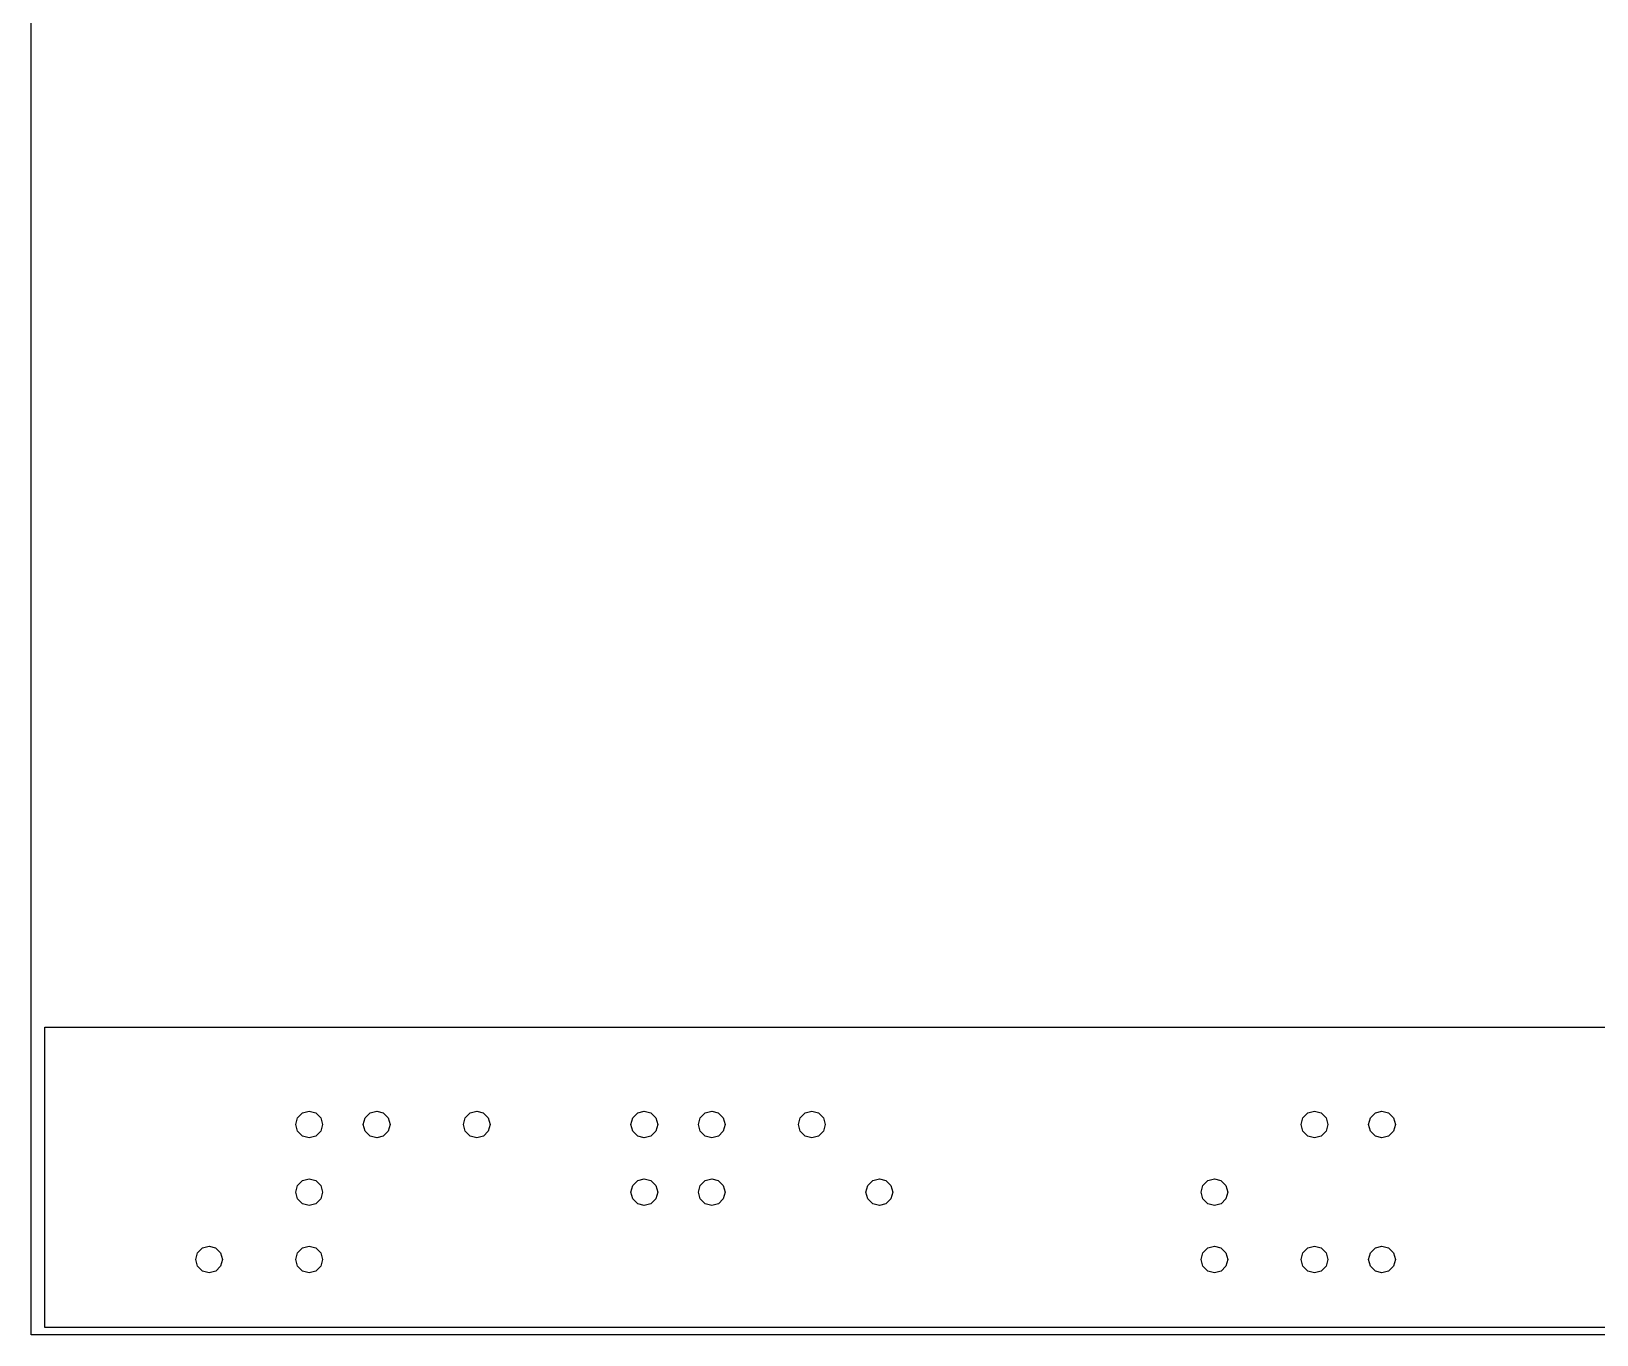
# Model space of a CAD drawing. Extents: x 16 to 241, y 14 to 239.
# Drawn here: x 15.6 to 89.3, y 14.1 to 75.4 of the extents above; entities that cross this region are included whole.
import ezdxf

# ---------------------------------------------------------------- set-up
doc = ezdxf.new("R2010")
doc.units = 0

msp = doc.modelspace()

# ---------------------------------------------------------------- linework, layer by layer
at = {"layer": 'Layer 1'}
for p, q in [((15.622904, 14.051199), (15.622904, 239.051199)), ((16.258093, 28.52228), (238.750573, 28.52228)), ((16.258093, 14.392459), (16.258093, 28.52228)), ((28.149827, 24.25185), (28.385215, 24.48176)), ((28.149827, 24.25185), (28.385215, 24.48176)), ((28.385215, 24.48176), (28.697241, 24.56386)), ((28.385215, 24.48176), (28.697241, 24.56386)), ((28.697241, 24.56386), (29.003793, 24.48176)), ((28.697241, 24.56386), (28.697241, 24.56386)), ((28.697241, 24.56386), (29.003793, 24.48176)), ((28.697241, 24.56386), (28.697241, 24.56386)), ((29.003793, 24.48176), (29.23918, 24.25185)), ((29.003793, 24.48176), (29.23918, 24.25185)), ((31.324827, 24.25185), (31.560215, 24.48176)), ((31.324827, 24.25185), (31.560215, 24.48176)), ((31.560215, 24.48176), (31.872241, 24.56386)), ((31.560215, 24.48176), (31.872241, 24.56386)), ((31.872241, 24.56386), (32.178792, 24.48176)), ((31.872241, 24.56386), (31.872241, 24.56386)), ((31.872241, 24.56386), (32.178792, 24.48176)), ((31.872241, 24.56386), (31.872241, 24.56386)), ((32.178792, 24.48176), (32.41418, 24.25185)), ((32.178792, 24.48176), (32.41418, 24.25185)), ((36.032582, 24.25185), (36.26797, 24.48176)), ((36.032582, 24.25185), (36.26797, 24.48176)), ((36.26797, 24.48176), (36.579996, 24.56386)), ((36.26797, 24.48176), (36.579996, 24.56386)), ((36.579996, 24.56386), (36.886548, 24.48176)), ((36.579996, 24.56386), (36.579996, 24.56386)), ((36.579996, 24.56386), (36.886548, 24.48176)), ((36.579996, 24.56386), (36.579996, 24.56386)), ((36.886548, 24.48176), (37.121936, 24.25185)), ((36.886548, 24.48176), (37.121936, 24.25185)), ((43.915338, 24.25185), (44.150726, 24.48176)), ((43.915338, 24.25185), (44.150726, 24.48176)), ((44.150726, 24.48176), (44.462751, 24.56386)), ((44.150726, 24.48176), (44.462751, 24.56386)), ((44.462751, 24.56386), (44.769303, 24.48176)), ((44.462751, 24.56386), (44.462751, 24.56386)), ((44.462751, 24.56386), (44.769303, 24.48176)), ((44.462751, 24.56386), (44.462751, 24.56386)), ((44.769303, 24.48176), (45.004691, 24.25185)), ((44.769303, 24.48176), (45.004691, 24.25185)), ((47.090338, 24.25185), (47.325725, 24.48176)), ((47.090338, 24.25185), (47.325725, 24.48176)), ((47.325725, 24.48176), (47.637751, 24.56386)), ((47.325725, 24.48176), (47.637751, 24.56386)), ((47.637751, 24.56386), (47.944303, 24.48176)), ((47.637751, 24.56386), (47.637751, 24.56386)), ((47.637751, 24.56386), (47.944303, 24.48176)), ((47.637751, 24.56386), (47.637751, 24.56386)), ((47.944303, 24.48176), (48.179691, 24.25185)), ((47.944303, 24.48176), (48.179691, 24.25185)), ((51.798093, 24.25185), (52.033481, 24.48176)), ((51.798093, 24.25185), (52.033481, 24.48176)), ((52.033481, 24.48176), (52.345507, 24.56386)), ((52.033481, 24.48176), (52.345507, 24.56386)), ((52.345507, 24.56386), (52.652058, 24.48176)), ((52.345507, 24.56386), (52.345507, 24.56386)), ((52.345507, 24.56386), (52.652058, 24.48176)), ((52.345507, 24.56386), (52.345507, 24.56386)), ((52.652058, 24.48176), (52.887446, 24.25185)), ((52.652058, 24.48176), (52.887446, 24.25185)), ((75.446359, 24.25185), (75.681747, 24.48176)), ((75.446359, 24.25185), (75.681747, 24.48176)), ((75.681747, 24.48176), (75.993772, 24.56386)), ((75.681747, 24.48176), (75.993772, 24.56386)), ((75.993772, 24.56386), (76.300324, 24.48176)), ((75.993772, 24.56386), (75.993772, 24.56386)), ((75.993772, 24.56386), (76.300324, 24.48176)), ((75.993772, 24.56386), (75.993772, 24.56386)), ((76.300324, 24.48176), (76.535712, 24.25185)), ((76.300324, 24.48176), (76.535712, 24.25185)), ((78.621359, 24.25185), (78.856747, 24.48176)), ((78.621359, 24.25185), (78.856747, 24.48176)), ((78.856747, 24.48176), (79.168772, 24.56386)), ((78.856747, 24.48176), (79.168772, 24.56386)), ((79.168772, 24.56386), (79.475324, 24.48176)), ((79.168772, 24.56386), (79.168772, 24.56386)), ((79.168772, 24.56386), (79.475324, 24.48176)), ((79.168772, 24.56386), (79.168772, 24.56386)), ((79.475324, 24.48176), (79.710712, 24.25185)), ((79.475324, 24.48176), (79.710712, 24.25185)), ((28.067717, 23.93435), (28.149827, 24.25185)), ((28.067717, 23.93435), (28.149827, 24.25185)), ((28.149827, 23.62232), (28.067717, 23.93435)), ((28.149827, 23.62232), (28.067717, 23.93435)), ((28.385215, 23.38693), (28.149827, 23.62232)), ((28.385215, 23.38693), (28.149827, 23.62232)), ((29.23918, 23.62232), (29.009267, 23.38693)), ((29.23918, 23.62232), (29.009267, 23.38693)), ((29.23918, 24.25185), (29.32677, 23.93435)), ((29.23918, 24.25185), (29.32677, 23.93435)), ((29.32677, 23.93435), (29.23918, 23.62232)), ((29.32677, 23.93435), (29.23918, 23.62232)), ((31.242717, 23.93435), (31.324827, 24.25185)), ((31.242717, 23.93435), (31.324827, 24.25185)), ((31.324827, 23.62232), (31.242717, 23.93435)), ((31.324827, 23.62232), (31.242717, 23.93435)), ((31.560215, 23.38693), (31.324827, 23.62232)), ((31.560215, 23.38693), (31.324827, 23.62232)), ((32.41418, 23.62232), (32.184267, 23.38693)), ((32.41418, 23.62232), (32.184267, 23.38693)), ((32.41418, 24.25185), (32.50177, 23.93435)), ((32.41418, 24.25185), (32.50177, 23.93435)), ((32.50177, 23.93435), (32.41418, 23.62232)), ((32.50177, 23.93435), (32.41418, 23.62232)), ((35.950472, 23.93435), (36.032582, 24.25185)), ((35.950472, 23.93435), (36.032582, 24.25185)), ((36.032582, 23.62232), (35.950472, 23.93435)), ((36.032582, 23.62232), (35.950472, 23.93435)), ((36.26797, 23.38693), (36.032582, 23.62232)), ((36.26797, 23.38693), (36.032582, 23.62232)), ((37.121936, 23.62232), (36.892022, 23.38693)), ((37.121936, 23.62232), (36.892022, 23.38693)), ((37.121936, 24.25185), (37.209526, 23.93435)), ((37.121936, 24.25185), (37.209526, 23.93435)), ((37.209526, 23.93435), (37.121936, 23.62232)), ((37.209526, 23.93435), (37.121936, 23.62232)), ((43.833228, 23.93435), (43.915338, 24.25185)), ((43.833228, 23.93435), (43.915338, 24.25185)), ((43.915338, 23.62232), (43.833228, 23.93435)), ((43.915338, 23.62232), (43.833228, 23.93435)), ((44.150726, 23.38693), (43.915338, 23.62232)), ((44.150726, 23.38693), (43.915338, 23.62232)), ((45.004691, 23.62232), (44.774777, 23.38693)), ((45.004691, 23.62232), (44.774777, 23.38693)), ((45.004691, 24.25185), (45.092281, 23.93435)), ((45.004691, 24.25185), (45.092281, 23.93435)), ((45.092281, 23.93435), (45.004691, 23.62232)), ((45.092281, 23.93435), (45.004691, 23.62232)), ((47.008228, 23.93435), (47.090338, 24.25185)), ((47.008228, 23.93435), (47.090338, 24.25185)), ((47.090338, 23.62232), (47.008228, 23.93435)), ((47.090338, 23.62232), (47.008228, 23.93435)), ((47.325725, 23.38693), (47.090338, 23.62232)), ((47.325725, 23.38693), (47.090338, 23.62232)), ((48.179691, 23.62232), (47.949777, 23.38693)), ((48.179691, 23.62232), (47.949777, 23.38693)), ((48.179691, 24.25185), (48.267281, 23.93435)), ((48.179691, 24.25185), (48.267281, 23.93435)), ((48.267281, 23.93435), (48.179691, 23.62232)), ((48.267281, 23.93435), (48.179691, 23.62232)), ((51.715983, 23.93435), (51.798093, 24.25185)), ((51.715983, 23.93435), (51.798093, 24.25185)), ((51.798093, 23.62232), (51.715983, 23.93435)), ((51.798093, 23.62232), (51.715983, 23.93435)), ((52.033481, 23.38693), (51.798093, 23.62232)), ((52.033481, 23.38693), (51.798093, 23.62232)), ((52.887446, 23.62232), (52.657533, 23.38693)), ((52.887446, 23.62232), (52.657533, 23.38693)), ((52.887446, 24.25185), (52.975036, 23.93435)), ((52.887446, 24.25185), (52.975036, 23.93435)), ((52.975036, 23.93435), (52.887446, 23.62232)), ((52.975036, 23.93435), (52.887446, 23.62232)), ((75.364249, 23.93435), (75.446359, 24.25185)), ((75.364249, 23.93435), (75.446359, 24.25185)), ((75.446359, 23.62232), (75.364249, 23.93435)), ((75.446359, 23.62232), (75.364249, 23.93435)), ((75.681747, 23.38693), (75.446359, 23.62232)), ((75.681747, 23.38693), (75.446359, 23.62232)), ((76.535712, 23.62232), (76.305798, 23.38693)), ((76.535712, 23.62232), (76.305798, 23.38693)), ((76.535712, 24.25185), (76.623302, 23.93435)), ((76.535712, 24.25185), (76.623302, 23.93435)), ((76.623302, 23.93435), (76.535712, 23.62232)), ((76.623302, 23.93435), (76.535712, 23.62232)), ((78.539249, 23.93435), (78.621359, 24.25185)), ((78.539249, 23.93435), (78.621359, 24.25185)), ((78.621359, 23.62232), (78.539249, 23.93435)), ((78.621359, 23.62232), (78.539249, 23.93435)), ((78.856747, 23.38693), (78.621359, 23.62232)), ((78.856747, 23.38693), (78.621359, 23.62232)), ((79.710712, 23.62232), (79.480798, 23.38693)), ((79.710712, 23.62232), (79.480798, 23.38693)), ((79.710712, 24.25185), (79.798302, 23.93435)), ((79.710712, 24.25185), (79.798302, 23.93435)), ((79.798302, 23.93435), (79.710712, 23.62232)), ((79.798302, 23.93435), (79.710712, 23.62232)), ((28.697241, 23.30483), (28.385215, 23.38693)), ((28.697241, 23.30483), (28.385215, 23.38693)), ((29.009267, 23.38693), (28.697241, 23.30483)), ((29.009267, 23.38693), (28.697241, 23.30483)), ((31.872241, 23.30483), (31.560215, 23.38693)), ((31.872241, 23.30483), (31.560215, 23.38693)), ((32.184267, 23.38693), (31.872241, 23.30483)), ((32.184267, 23.38693), (31.872241, 23.30483)), ((36.579996, 23.30483), (36.26797, 23.38693)), ((36.579996, 23.30483), (36.26797, 23.38693)), ((36.892022, 23.38693), (36.579996, 23.30483)), ((36.892022, 23.38693), (36.579996, 23.30483)), ((44.462751, 23.30483), (44.150726, 23.38693)), ((44.462751, 23.30483), (44.150726, 23.38693)), ((44.774777, 23.38693), (44.462751, 23.30483)), ((44.774777, 23.38693), (44.462751, 23.30483)), ((47.637751, 23.30483), (47.325725, 23.38693)), ((47.637751, 23.30483), (47.325725, 23.38693)), ((47.949777, 23.38693), (47.637751, 23.30483)), ((47.949777, 23.38693), (47.637751, 23.30483)), ((52.345507, 23.30483), (52.033481, 23.38693)), ((52.345507, 23.30483), (52.033481, 23.38693)), ((52.657533, 23.38693), (52.345507, 23.30483)), ((52.657533, 23.38693), (52.345507, 23.30483)), ((75.993772, 23.30483), (75.681747, 23.38693)), ((75.993772, 23.30483), (75.681747, 23.38693)), ((76.305798, 23.38693), (75.993772, 23.30483)), ((76.305798, 23.38693), (75.993772, 23.30483)), ((79.168772, 23.30483), (78.856747, 23.38693)), ((79.168772, 23.30483), (78.856747, 23.38693)), ((79.480798, 23.38693), (79.168772, 23.30483)), ((79.480798, 23.38693), (79.168772, 23.30483)), ((28.385215, 21.30676), (28.697241, 21.38886)), ((28.385215, 21.30676), (28.697241, 21.38886)), ((28.697241, 21.38886), (29.003793, 21.30676)), ((28.697241, 21.38886), (28.697241, 21.38886)), ((28.697241, 21.38886), (29.003793, 21.30676)), ((28.697241, 21.38886), (28.697241, 21.38886)), ((44.150726, 21.30676), (44.462751, 21.38886)), ((44.150726, 21.30676), (44.462751, 21.38886)), ((44.462751, 21.38886), (44.769303, 21.30676)), ((44.462751, 21.38886), (44.462751, 21.38886)), ((44.462751, 21.38886), (44.769303, 21.30676)), ((44.462751, 21.38886), (44.462751, 21.38886)), ((47.325725, 21.30676), (47.637751, 21.38886)), ((47.325725, 21.30676), (47.637751, 21.38886)), ((47.637751, 21.38886), (47.944303, 21.30676)), ((47.637751, 21.38886), (47.637751, 21.38886)), ((47.637751, 21.38886), (47.944303, 21.30676)), ((47.637751, 21.38886), (47.637751, 21.38886)), ((55.208481, 21.30676), (55.520507, 21.38886)), ((55.208481, 21.30676), (55.520507, 21.38886)), ((55.520507, 21.38886), (55.827058, 21.30676)), ((55.520507, 21.38886), (55.520507, 21.38886)), ((55.520507, 21.38886), (55.827058, 21.30676)), ((55.520507, 21.38886), (55.520507, 21.38886)), ((70.973991, 21.30676), (71.286017, 21.38886)), ((70.973991, 21.30676), (71.286017, 21.38886)), ((71.286017, 21.38886), (71.592569, 21.30676)), ((71.286017, 21.38886), (71.286017, 21.38886)), ((71.286017, 21.38886), (71.592569, 21.30676)), ((71.286017, 21.38886), (71.286017, 21.38886)), ((28.067717, 20.75935), (28.149827, 21.07685)), ((28.067717, 20.75935), (28.149827, 21.07685)), ((28.149827, 20.44732), (28.067717, 20.75935)), ((28.149827, 20.44732), (28.067717, 20.75935)), ((28.149827, 21.07685), (28.385215, 21.30676)), ((28.149827, 21.07685), (28.385215, 21.30676)), ((29.003793, 21.30676), (29.23918, 21.07685)), ((29.003793, 21.30676), (29.23918, 21.07685)), ((29.23918, 21.07685), (29.32677, 20.75935)), ((29.23918, 21.07685), (29.32677, 20.75935)), ((29.32677, 20.75935), (29.23918, 20.44732)), ((29.32677, 20.75935), (29.23918, 20.44732)), ((43.833228, 20.75935), (43.915338, 21.07685)), ((43.833228, 20.75935), (43.915338, 21.07685)), ((43.915338, 20.44732), (43.833228, 20.75935)), ((43.915338, 20.44732), (43.833228, 20.75935)), ((43.915338, 21.07685), (44.150726, 21.30676)), ((43.915338, 21.07685), (44.150726, 21.30676)), ((44.769303, 21.30676), (45.004691, 21.07685)), ((44.769303, 21.30676), (45.004691, 21.07685)), ((45.004691, 21.07685), (45.092281, 20.75935)), ((45.004691, 21.07685), (45.092281, 20.75935)), ((45.092281, 20.75935), (45.004691, 20.44732)), ((45.092281, 20.75935), (45.004691, 20.44732)), ((47.008228, 20.75935), (47.090338, 21.07685)), ((47.008228, 20.75935), (47.090338, 21.07685)), ((47.090338, 20.44732), (47.008228, 20.75935)), ((47.090338, 20.44732), (47.008228, 20.75935)), ((47.090338, 21.07685), (47.325725, 21.30676)), ((47.090338, 21.07685), (47.325725, 21.30676)), ((47.944303, 21.30676), (48.179691, 21.07685)), ((47.944303, 21.30676), (48.179691, 21.07685)), ((48.179691, 21.07685), (48.267281, 20.75935)), ((48.179691, 21.07685), (48.267281, 20.75935)), ((48.267281, 20.75935), (48.179691, 20.44732)), ((48.267281, 20.75935), (48.179691, 20.44732)), ((54.890983, 20.75935), (54.973093, 21.07685)), ((54.890983, 20.75935), (54.973093, 21.07685)), ((54.973093, 20.44732), (54.890983, 20.75935)), ((54.973093, 20.44732), (54.890983, 20.75935)), ((54.973093, 21.07685), (55.208481, 21.30676)), ((54.973093, 21.07685), (55.208481, 21.30676)), ((55.827058, 21.30676), (56.062446, 21.07685)), ((55.827058, 21.30676), (56.062446, 21.07685)), ((56.062446, 21.07685), (56.150036, 20.75935)), ((56.062446, 21.07685), (56.150036, 20.75935)), ((56.150036, 20.75935), (56.062446, 20.44732)), ((56.150036, 20.75935), (56.062446, 20.44732)), ((70.656493, 20.75935), (70.738603, 21.07685)), ((70.656493, 20.75935), (70.738603, 21.07685)), ((70.738603, 20.44732), (70.656493, 20.75935)), ((70.738603, 20.44732), (70.656493, 20.75935)), ((70.738603, 21.07685), (70.973991, 21.30676)), ((70.738603, 21.07685), (70.973991, 21.30676)), ((71.592569, 21.30676), (71.827957, 21.07685)), ((71.592569, 21.30676), (71.827957, 21.07685)), ((71.827957, 21.07685), (71.915547, 20.75935)), ((71.827957, 21.07685), (71.915547, 20.75935)), ((71.915547, 20.75935), (71.827957, 20.44732)), ((71.915547, 20.75935), (71.827957, 20.44732)), ((28.385215, 20.21193), (28.149827, 20.44732)), ((28.385215, 20.21193), (28.149827, 20.44732)), ((28.697241, 20.12983), (28.385215, 20.21193)), ((28.697241, 20.12983), (28.385215, 20.21193)), ((29.009267, 20.21193), (28.697241, 20.12983)), ((29.009267, 20.21193), (28.697241, 20.12983)), ((29.23918, 20.44732), (29.009267, 20.21193)), ((29.23918, 20.44732), (29.009267, 20.21193)), ((44.150726, 20.21193), (43.915338, 20.44732)), ((44.150726, 20.21193), (43.915338, 20.44732)), ((44.462751, 20.12983), (44.150726, 20.21193)), ((44.462751, 20.12983), (44.150726, 20.21193)), ((44.774777, 20.21193), (44.462751, 20.12983)), ((44.774777, 20.21193), (44.462751, 20.12983)), ((45.004691, 20.44732), (44.774777, 20.21193)), ((45.004691, 20.44732), (44.774777, 20.21193)), ((47.325725, 20.21193), (47.090338, 20.44732)), ((47.325725, 20.21193), (47.090338, 20.44732)), ((47.637751, 20.12983), (47.325725, 20.21193)), ((47.637751, 20.12983), (47.325725, 20.21193)), ((47.949777, 20.21193), (47.637751, 20.12983)), ((47.949777, 20.21193), (47.637751, 20.12983)), ((48.179691, 20.44732), (47.949777, 20.21193)), ((48.179691, 20.44732), (47.949777, 20.21193)), ((55.208481, 20.21193), (54.973093, 20.44732)), ((55.208481, 20.21193), (54.973093, 20.44732)), ((55.520507, 20.12983), (55.208481, 20.21193)), ((55.520507, 20.12983), (55.208481, 20.21193)), ((55.832532, 20.21193), (55.520507, 20.12983)), ((55.832532, 20.21193), (55.520507, 20.12983)), ((56.062446, 20.44732), (55.832532, 20.21193)), ((56.062446, 20.44732), (55.832532, 20.21193)), ((70.973991, 20.21193), (70.738603, 20.44732)), ((70.973991, 20.21193), (70.738603, 20.44732)), ((71.286017, 20.12983), (70.973991, 20.21193)), ((71.286017, 20.12983), (70.973991, 20.21193)), ((71.598043, 20.21193), (71.286017, 20.12983)), ((71.598043, 20.21193), (71.286017, 20.12983)), ((71.827957, 20.44732), (71.598043, 20.21193)), ((71.827957, 20.44732), (71.598043, 20.21193)), ((23.359962, 17.58435), (23.442072, 17.90185)), ((23.359962, 17.58435), (23.442072, 17.90185)), ((23.442072, 17.90185), (23.67746, 18.13176)), ((23.442072, 17.90185), (23.67746, 18.13176)), ((23.67746, 18.13176), (23.989485, 18.21386)), ((23.67746, 18.13176), (23.989485, 18.21386)), ((23.989485, 18.21386), (24.296037, 18.13176)), ((23.989485, 18.21386), (23.989485, 18.21386)), ((23.989485, 18.21386), (24.296037, 18.13176)), ((23.989485, 18.21386), (23.989485, 18.21386)), ((24.296037, 18.13176), (24.531425, 17.90185)), ((24.296037, 18.13176), (24.531425, 17.90185)), ((24.531425, 17.90185), (24.619015, 17.58435)), ((24.531425, 17.90185), (24.619015, 17.58435)), ((28.067717, 17.58435), (28.149827, 17.90185)), ((28.067717, 17.58435), (28.149827, 17.90185)), ((28.149827, 17.90185), (28.385215, 18.13176)), ((28.149827, 17.90185), (28.385215, 18.13176)), ((28.385215, 18.13176), (28.697241, 18.21386)), ((28.385215, 18.13176), (28.697241, 18.21386)), ((28.697241, 18.21386), (29.003793, 18.13176)), ((28.697241, 18.21386), (28.697241, 18.21386)), ((28.697241, 18.21386), (29.003793, 18.13176)), ((28.697241, 18.21386), (28.697241, 18.21386)), ((29.003793, 18.13176), (29.23918, 17.90185)), ((29.003793, 18.13176), (29.23918, 17.90185)), ((29.23918, 17.90185), (29.32677, 17.58435)), ((29.23918, 17.90185), (29.32677, 17.58435)), ((70.656493, 17.58435), (70.738603, 17.90185)), ((70.656493, 17.58435), (70.738603, 17.90185)), ((70.738603, 17.90185), (70.973991, 18.13176)), ((70.738603, 17.90185), (70.973991, 18.13176)), ((70.973991, 18.13176), (71.286017, 18.21386)), ((70.973991, 18.13176), (71.286017, 18.21386)), ((71.286017, 18.21386), (71.592569, 18.13176)), ((71.286017, 18.21386), (71.286017, 18.21386)), ((71.286017, 18.21386), (71.592569, 18.13176)), ((71.286017, 18.21386), (71.286017, 18.21386)), ((71.592569, 18.13176), (71.827957, 17.90185)), ((71.592569, 18.13176), (71.827957, 17.90185)), ((71.827957, 17.90185), (71.915547, 17.58435)), ((71.827957, 17.90185), (71.915547, 17.58435)), ((75.364249, 17.58435), (75.446359, 17.90185)), ((75.364249, 17.58435), (75.446359, 17.90185)), ((75.446359, 17.90185), (75.681747, 18.13176)), ((75.446359, 17.90185), (75.681747, 18.13176)), ((75.681747, 18.13176), (75.993772, 18.21386)), ((75.681747, 18.13176), (75.993772, 18.21386)), ((75.993772, 18.21386), (76.300324, 18.13176)), ((75.993772, 18.21386), (75.993772, 18.21386)), ((75.993772, 18.21386), (76.300324, 18.13176)), ((75.993772, 18.21386), (75.993772, 18.21386)), ((76.300324, 18.13176), (76.535712, 17.90185)), ((76.300324, 18.13176), (76.535712, 17.90185)), ((76.535712, 17.90185), (76.623302, 17.58435)), ((76.535712, 17.90185), (76.623302, 17.58435)), ((78.539249, 17.58435), (78.621359, 17.90185)), ((78.539249, 17.58435), (78.621359, 17.90185)), ((78.621359, 17.90185), (78.856747, 18.13176)), ((78.621359, 17.90185), (78.856747, 18.13176)), ((78.856747, 18.13176), (79.168772, 18.21386)), ((78.856747, 18.13176), (79.168772, 18.21386)), ((79.168772, 18.21386), (79.475324, 18.13176)), ((79.168772, 18.21386), (79.168772, 18.21386)), ((79.168772, 18.21386), (79.475324, 18.13176)), ((79.168772, 18.21386), (79.168772, 18.21386)), ((79.475324, 18.13176), (79.710712, 17.90185)), ((79.475324, 18.13176), (79.710712, 17.90185)), ((79.710712, 17.90185), (79.798302, 17.58435)), ((79.710712, 17.90185), (79.798302, 17.58435)), ((23.442072, 17.27232), (23.359962, 17.58435)), ((23.442072, 17.27232), (23.359962, 17.58435)), ((23.67746, 17.03693), (23.442072, 17.27232)), ((23.67746, 17.03693), (23.442072, 17.27232)), ((23.989485, 16.95483), (23.67746, 17.03693)), ((23.989485, 16.95483), (23.67746, 17.03693)), ((24.301511, 17.03693), (23.989485, 16.95483)), ((24.301511, 17.03693), (23.989485, 16.95483)), ((24.531425, 17.27232), (24.301511, 17.03693)), ((24.531425, 17.27232), (24.301511, 17.03693)), ((24.619015, 17.58435), (24.531425, 17.27232)), ((24.619015, 17.58435), (24.531425, 17.27232)), ((28.149827, 17.27232), (28.067717, 17.58435)), ((28.149827, 17.27232), (28.067717, 17.58435)), ((28.385215, 17.03693), (28.149827, 17.27232)), ((28.385215, 17.03693), (28.149827, 17.27232)), ((28.697241, 16.95483), (28.385215, 17.03693)), ((28.697241, 16.95483), (28.385215, 17.03693)), ((29.009267, 17.03693), (28.697241, 16.95483)), ((29.009267, 17.03693), (28.697241, 16.95483)), ((29.23918, 17.27232), (29.009267, 17.03693)), ((29.23918, 17.27232), (29.009267, 17.03693)), ((29.32677, 17.58435), (29.23918, 17.27232)), ((29.32677, 17.58435), (29.23918, 17.27232)), ((70.738603, 17.27232), (70.656493, 17.58435)), ((70.738603, 17.27232), (70.656493, 17.58435)), ((70.973991, 17.03693), (70.738603, 17.27232)), ((70.973991, 17.03693), (70.738603, 17.27232)), ((71.286017, 16.95483), (70.973991, 17.03693)), ((71.286017, 16.95483), (70.973991, 17.03693)), ((71.598043, 17.03693), (71.286017, 16.95483)), ((71.598043, 17.03693), (71.286017, 16.95483)), ((71.827957, 17.27232), (71.598043, 17.03693)), ((71.827957, 17.27232), (71.598043, 17.03693)), ((71.915547, 17.58435), (71.827957, 17.27232)), ((71.915547, 17.58435), (71.827957, 17.27232)), ((75.446359, 17.27232), (75.364249, 17.58435)), ((75.446359, 17.27232), (75.364249, 17.58435)), ((75.681747, 17.03693), (75.446359, 17.27232)), ((75.681747, 17.03693), (75.446359, 17.27232)), ((75.993772, 16.95483), (75.681747, 17.03693)), ((75.993772, 16.95483), (75.681747, 17.03693)), ((76.305798, 17.03693), (75.993772, 16.95483)), ((76.305798, 17.03693), (75.993772, 16.95483)), ((76.535712, 17.27232), (76.305798, 17.03693)), ((76.535712, 17.27232), (76.305798, 17.03693)), ((76.623302, 17.58435), (76.535712, 17.27232)), ((76.623302, 17.58435), (76.535712, 17.27232)), ((78.621359, 17.27232), (78.539249, 17.58435)), ((78.621359, 17.27232), (78.539249, 17.58435)), ((78.856747, 17.03693), (78.621359, 17.27232)), ((78.856747, 17.03693), (78.621359, 17.27232)), ((79.168772, 16.95483), (78.856747, 17.03693)), ((79.168772, 16.95483), (78.856747, 17.03693)), ((79.480798, 17.03693), (79.168772, 16.95483)), ((79.480798, 17.03693), (79.168772, 16.95483)), ((79.710712, 17.27232), (79.480798, 17.03693)), ((79.710712, 17.27232), (79.480798, 17.03693)), ((79.798302, 17.58435), (79.710712, 17.27232)), ((79.798302, 17.58435), (79.710712, 17.27232)), ((240.622904, 14.051199), (15.622904, 14.051199)), ((238.750573, 14.392459), (16.258093, 14.392459))]:
    msp.add_line(p, q, dxfattribs=at)

doc.saveas('drawing.dxf')
